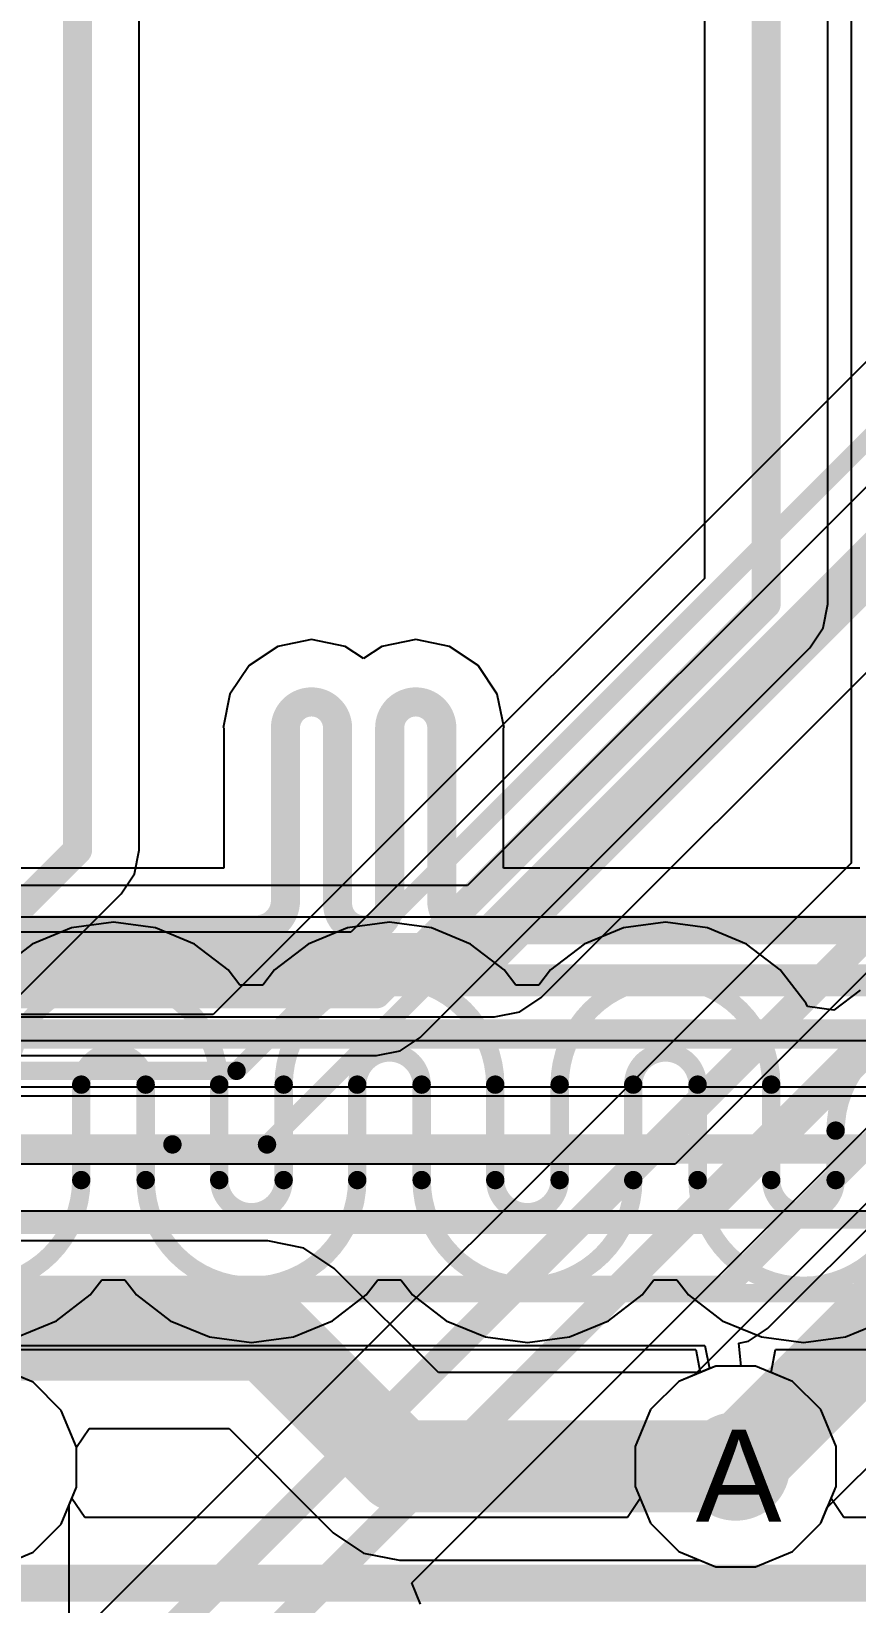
# Model space of a CAD drawing. Header units: inches. Extents: x 0 to 208, y 0 to 213.
# Drawn here: x 5.008 to 5.1871, y 2.7214 to 3.063 of the extents above; entities that cross this region are included whole.
import ezdxf

# ---------------------------------------------------------------- set-up
doc = ezdxf.new("R2010")
doc.units = ezdxf.units.IN
doc.header["$MEASUREMENT"] = 0
for name, color, linetype in [('Bottom Layer', 5, 'Continuous'), ('Drill Drawing', 1, 'Continuous'), ('L2_GND1', 16, 'Continuous'), ('L3_SIG1', 76, 'Continuous'), ('L4_PWR', 90, 'Continuous'), ('L5_GND2', 156, 'Continuous'), ('L6_SIG2', 130, 'Continuous'), ('L7_GND3', 216, 'Continuous'), ('Top Layer', 1, 'Continuous'), ('Via Holes', 16, 'Continuous')]:
    doc.layers.add(name, color=color, linetype=linetype)
doc.styles.add('Arial', font='', dxfattribs={"height": 0.2})
doc.styles.get('Arial').set_extended_font_data('Arial')

msp = doc.modelspace()

# ---------------------------------------------------------------- hatches: boundary and pattern name
at = {"layer": 'Bottom Layer'}
h = msp.add_hatch(color=5, dxfattribs=at)
edge = h.paths.add_edge_path()
edge.add_arc((5.16108, 2.751), 0.01181, 0, 360)
at = {"layer": 'L2_GND1'}
h = msp.add_hatch(color=16, dxfattribs=at)
edge = h.paths.add_edge_path()
edge.add_arc((5.16108, 2.751), 0.01181, 0, 360)
at = {"layer": 'L3_SIG1'}
h = msp.add_hatch(color=76, dxfattribs=at)
edge = h.paths.add_edge_path()
edge.add_arc((5.16108, 2.751), 0.01181, 0, 360)
at = {"layer": 'L4_PWR'}
h = msp.add_hatch(color=90, dxfattribs=at)
edge = h.paths.add_edge_path()
edge.add_arc((5.16108, 2.751), 0.01181, 0, 360)
at = {"layer": 'L5_GND2'}
h = msp.add_hatch(color=156, dxfattribs=at)
edge = h.paths.add_edge_path()
edge.add_arc((5.16108, 2.751), 0.01181, 0, 360)
at = {"layer": 'L6_SIG2'}
h = msp.add_hatch(color=130, dxfattribs=at)
edge = h.paths.add_edge_path()
edge.add_arc((5.16108, 2.751), 0.01181, 0, 360)
at = {"layer": 'L7_GND3'}
h = msp.add_hatch(color=216, dxfattribs=at)
edge = h.paths.add_edge_path()
edge.add_arc((5.16108, 2.751), 0.01181, 0, 360)
at = {"layer": 'Top Layer'}
h = msp.add_hatch(color=1, dxfattribs=at)
edge = h.paths.add_edge_path()
edge.add_arc((5.16108, 2.751), 0.01181, 0, 360)
at = {"layer": 'Via Holes'}
h = msp.add_hatch(color=7, dxfattribs=at)
edge = h.paths.add_edge_path()
edge.add_arc((5.16108, 2.751), 0.00591, 0, 360)

# ---------------------------------------------------------------- linework, layer by layer
at = {"layer": 'Bottom Layer'}
for p, q in [((5.03142, 2.885), (5.03142, 3.13074)), ((5.0304, 2.87986), (5.03142, 2.885)), ((5.02749, 2.87551), (5.0304, 2.87986)), ((4.98768, 2.8357), (5.02749, 2.87551)), ((5.05937, 2.80001), (4.98404, 2.80001)), ((5.06718, 2.79846), (5.05937, 2.80001)), ((5.07379, 2.79404), (5.06718, 2.79846)), ((5.09644, 2.77139), (5.07379, 2.79404)), ((5.15331, 2.77139), (5.09644, 2.77139)), ((5.15674, 2.77281), (5.15331, 2.77139)), ((5.16541, 2.77281), (5.15674, 2.77281)), ((5.17343, 2.76949), (5.16541, 2.77281)), ((5.17957, 2.76335), (5.17343, 2.76949)), ((5.18289, 2.75534), (5.17957, 2.76335)), ((5.01778, 2.75515), (5.02051, 2.75923)), ((5.02051, 2.75923), (5.05093, 2.75923)), ((5.05093, 2.75923), (5.07357, 2.73658)), ((5.01778, 2.74647), (5.01778, 2.75515)), ((5.18289, 2.74666), (5.18289, 2.75534)), ((5.01446, 2.73846), (5.01778, 2.74647)), ((5.17957, 2.73865), (5.18289, 2.74666)), ((5.00833, 2.73232), (5.01446, 2.73846)), ((5.07357, 2.73658), (5.08019, 2.73216)), ((5.17343, 2.73251), (5.17957, 2.73865)), ((5.00664, 2.73162), (5.00833, 2.73232)), ((5.08019, 2.73216), (5.08799, 2.73061)), ((5.08799, 2.73061), (5.15331, 2.73061)), ((5.15331, 2.73061), (5.15674, 2.72919)), ((5.16541, 2.72919), (5.17343, 2.73251)), ((5.15674, 2.72919), (5.16541, 2.72919))]:
    msp.add_line(p, q, dxfattribs=at)
for points in [[(5.018, 2.885, 0.00633, 0.00633, 0), (5.018, 3.13629, 0.00633, 0.00633, 0)], [(4.97819, 2.84519, 0.00633, 0.00633, 0), (5.018, 2.885, 0.00633, 0.00633, 0)], [(4.98404, 2.77962, 0.02, 0.02, 0), (5.05937, 2.77962, 0.02, 0.02, 0)], [(5.05937, 2.77962, 0.02, 0.02, 0), (5.08799, 2.751, 0.02, 0.02, 0)], [(5.08799, 2.751, 0.02, 0.02, 0), (5.16108, 2.751, 0.02, 0.02, 0)]]:
    msp.add_lwpolyline(points, format="xyseb", dxfattribs=at)
for points in [[(5.01642, 2.885, 0.00316, 0.00316, 1), (5.01958, 2.885, 0.00316, 0.00316, 1)], [(5.01642, 2.885, 0.00316, 0.00316, 1), (5.01958, 2.885, 0.00316, 0.00316, 1)], [(5.05437, 2.77962, 0.01, 0.01, 1), (5.06437, 2.77962, 0.01, 0.01, 1)], [(5.05437, 2.77962, 0.01, 0.01, 1), (5.06437, 2.77962, 0.01, 0.01, 1)], [(5.08299, 2.751, 0.01, 0.01, 1), (5.09299, 2.751, 0.01, 0.01, 1)], [(5.08299, 2.751, 0.01, 0.01, 1), (5.09299, 2.751, 0.01, 0.01, 1)], [(5.15608, 2.751, 0.01, 0.01, 1), (5.16608, 2.751, 0.01, 0.01, 1)]]:
    msp.add_lwpolyline(points, format="xyseb", close=True, dxfattribs=at)
at = {"layer": 'L2_GND1'}
for p, q in [((5.3371, 3.13884), (5.0475, 2.84924)), ((5.0475, 2.84924), (4.53185, 2.84924)), ((5.0042, 2.77642), (5.15239, 2.77642)), ((5.15239, 2.77642), (5.15338, 2.77142)), ((5.16877, 2.77142), (5.16976, 2.77642)), ((5.16976, 2.77642), (5.20466, 2.77642)), ((5.00833, 2.7693), (5.00321, 2.77142)), ((5.15338, 2.77142), (5.14872, 2.76949)), ((5.17343, 2.76949), (5.16877, 2.77142)), ((5.01446, 2.76317), (5.00833, 2.7693)), ((5.14872, 2.76949), (5.14259, 2.76335)), ((5.17957, 2.76335), (5.17343, 2.76949)), ((5.01778, 2.75515), (5.01446, 2.76317)), ((5.14259, 2.76335), (5.13926, 2.75534)), ((5.18289, 2.75534), (5.17957, 2.76335)), ((5.01778, 2.74647), (5.01778, 2.75515)), ((5.13926, 2.75534), (5.13926, 2.74666)), ((5.18289, 2.74666), (5.18289, 2.75534)), ((5.01446, 2.73846), (5.01778, 2.74647)), ((5.13926, 2.74666), (5.14259, 2.73865)), ((5.17957, 2.73865), (5.18289, 2.74666)), ((5.00833, 2.73232), (5.01446, 2.73846)), ((5.14259, 2.73865), (5.14872, 2.73251)), ((5.17343, 2.73251), (5.17957, 2.73865)), ((5.00031, 2.729), (5.00833, 2.73232)), ((5.14872, 2.73251), (5.15674, 2.72919)), ((5.16541, 2.72919), (5.17343, 2.73251)), ((5.15674, 2.72919), (5.16541, 2.72919))]:
    msp.add_line(p, q, dxfattribs=at)
for points in [[(5.05257, 2.837, 0.004, 0.004, 0), (5.38672, 3.17115, 0.004, 0.004, 0)], [(5.05919, 2.821, 0.004, 0.004, 0), (5.39334, 3.15515, 0.004, 0.004, 0)], [(3.8477, 2.837, 0.004, 0.004, 0), (5.05257, 2.837, 0.004, 0.004, 0)], [(3.8477, 2.821, 0.004, 0.004, 0), (5.03863, 2.821, 0.004, 0.004, 0)], [(5.03863, 2.821, 0.004, 0.004, 0), (5.05919, 2.821, 0.004, 0.004, 0)], [(4.33716, 2.80466, 0.004, 0.004, 0), (5.19803, 2.80466, 0.004, 0.004, 0)], [(4.33585, 2.78866, 0.004, 0.004, 0), (5.20466, 2.78866, 0.004, 0.004, 0)]]:
    msp.add_lwpolyline(points, format="xyseb", dxfattribs=at)
for points in [[(5.05157, 2.837, 0.002, 0.002, 1), (5.05357, 2.837, 0.002, 0.002, 1)], [(5.05157, 2.837, 0.002, 0.002, 1), (5.05357, 2.837, 0.002, 0.002, 1)], [(5.03763, 2.821, 0.002, 0.002, 1), (5.03963, 2.821, 0.002, 0.002, 1)], [(5.03763, 2.821, 0.002, 0.002, 1), (5.03963, 2.821, 0.002, 0.002, 1)], [(5.05819, 2.821, 0.002, 0.002, 1), (5.06019, 2.821, 0.002, 0.002, 1)], [(5.05819, 2.821, 0.002, 0.002, 1), (5.06019, 2.821, 0.002, 0.002, 1)]]:
    msp.add_lwpolyline(points, format="xyseb", close=True, dxfattribs=at)
at = {"layer": 'L3_SIG1'}
for p, q in [((5.34407, 2.87042), (4.4166, 2.87042)), ((4.42116, 2.84358), (5.34407, 2.84358)), ((5.34835, 2.83342), (4.48552, 2.83342)), ((4.49108, 2.80658), (5.386, 2.80658)), ((5.00833, 2.7693), (5.00031, 2.77262)), ((5.15674, 2.77281), (5.14872, 2.76949)), ((5.16541, 2.77281), (5.15674, 2.77281)), ((5.17343, 2.76949), (5.16541, 2.77281)), ((5.01446, 2.76317), (5.00833, 2.7693)), ((5.14872, 2.76949), (5.14259, 2.76335)), ((5.17957, 2.76335), (5.17343, 2.76949)), ((5.01778, 2.75515), (5.01446, 2.76317)), ((5.14259, 2.76335), (5.13926, 2.75534)), ((5.18289, 2.75534), (5.17957, 2.76335)), ((5.01778, 2.74647), (5.01778, 2.75515)), ((5.13926, 2.75534), (5.13926, 2.74666)), ((5.18289, 2.74666), (5.18289, 2.75534)), ((5.01446, 2.73846), (5.01778, 2.74647)), ((5.13926, 2.74666), (5.14259, 2.73865)), ((5.17957, 2.73865), (5.18289, 2.74666)), ((5.00833, 2.73232), (5.01446, 2.73846)), ((5.14259, 2.73865), (5.14872, 2.73251)), ((5.17343, 2.73251), (5.17957, 2.73865)), ((5.00031, 2.729), (5.00833, 2.73232)), ((5.14872, 2.73251), (5.15674, 2.72919)), ((5.16541, 2.72919), (5.17343, 2.73251)), ((5.15674, 2.72919), (5.16541, 2.72919))]:
    msp.add_line(p, q, dxfattribs=at)
for points in [[(4.43432, 2.857, 0.00633, 0.00633, 0), (5.36149, 2.857, 0.00633, 0.00633, 0)], [(4.48552, 2.82, 0.00633, 0.00633, 0), (5.386, 2.82, 0.00633, 0.00633, 0)]]:
    msp.add_lwpolyline(points, format="xyseb", dxfattribs=at)
at = {"layer": 'L4_PWR'}
for p, q in [((5.00833, 2.7693), (5.00031, 2.77262)), ((5.01446, 2.76317), (5.00833, 2.7693)), ((5.01778, 2.75515), (5.01446, 2.76317)), ((5.01778, 2.74647), (5.01778, 2.75515)), ((5.01446, 2.73846), (5.01778, 2.74647)), ((5.00833, 2.73232), (5.01446, 2.73846)), ((5.00031, 2.729), (5.00833, 2.73232))]:
    msp.add_line(p, q, dxfattribs=at)
at = {"layer": 'L5_GND2'}
for p, q in [((5.33859, 3.11311), (5.10276, 2.87727)), ((5.16801, 2.78099), (5.46973, 3.08271)), ((5.11877, 2.85291), (5.2556, 2.98974)), ((5.28539, 2.95421), (5.14792, 2.81674)), ((5.10276, 2.87727), (4.94853, 2.87727)), ((5.11414, 2.84981), (5.11877, 2.85291)), ((5.10867, 2.84873), (5.11414, 2.84981)), ((3.8298, 2.84873), (5.10867, 2.84873)), ((5.10867, 2.84873), (5.10867, 2.84873)), ((5.14792, 2.81674), (3.83511, 2.81674)), ((5.16388, 2.77823), (5.16801, 2.78099)), ((5.0012, 2.77726), (5.1544, 2.77726)), ((5.1544, 2.77726), (5.1554, 2.77226)), ((5.16179, 2.77781), (5.16388, 2.77823)), ((5.16229, 2.77281), (5.16179, 2.77781)), ((5.00833, 2.7693), (5.00031, 2.77262)), ((5.1554, 2.77226), (5.14872, 2.76949)), ((5.16541, 2.77281), (5.16229, 2.77281)), ((5.17343, 2.76949), (5.16541, 2.77281)), ((5.01446, 2.76317), (5.00833, 2.7693)), ((5.14872, 2.76949), (5.14259, 2.76335)), ((5.17957, 2.76335), (5.17343, 2.76949)), ((5.01778, 2.75515), (5.01446, 2.76317)), ((5.14259, 2.76335), (5.13926, 2.75534)), ((5.18289, 2.75534), (5.17957, 2.76335)), ((5.01778, 2.74647), (5.01778, 2.75515)), ((5.13926, 2.75534), (5.13926, 2.74666)), ((5.18289, 2.74666), (5.18289, 2.75534)), ((5.01446, 2.73846), (5.01778, 2.74647)), ((5.13926, 2.74666), (5.14259, 2.73865)), ((5.17957, 2.73865), (5.18289, 2.74666)), ((5.00833, 2.73232), (5.01446, 2.73846)), ((5.14259, 2.73865), (5.14872, 2.73251)), ((5.17343, 2.73251), (5.17957, 2.73865)), ((5.00031, 2.729), (5.00833, 2.73232)), ((5.14872, 2.73251), (5.15674, 2.72919)), ((5.16541, 2.72919), (5.17343, 2.73251)), ((5.15674, 2.72919), (5.16541, 2.72919))]:
    msp.add_line(p, q, dxfattribs=at)
for points in [[(5.10867, 2.863, 0.008, 0.008, 0), (5.37767, 3.132, 0.008, 0.008, 0)], [(5.1532, 2.804, 0.005, 0.005, 0), (5.45989, 3.11069, 0.005, 0.005, 0)], [(5.159, 2.79, 0.005, 0.005, 0), (5.46569, 3.09669, 0.005, 0.005, 0)], [(3.8298, 2.863, 0.008, 0.008, 0), (5.10867, 2.863, 0.008, 0.008, 0)], [(3.84461, 2.804, 0.005, 0.005, 0), (5.1532, 2.804, 0.005, 0.005, 0)], [(3.84461, 2.79, 0.005, 0.005, 0), (5.159, 2.79, 0.005, 0.005, 0)]]:
    msp.add_lwpolyline(points, format="xyseb", dxfattribs=at)
for points in [[(5.10667, 2.863, 0.004, 0.004, 1), (5.11067, 2.863, 0.004, 0.004, 1)], [(5.10667, 2.863, 0.004, 0.004, 1), (5.11067, 2.863, 0.004, 0.004, 1)], [(5.15195, 2.804, 0.0025, 0.0025, 1), (5.15445, 2.804, 0.0025, 0.0025, 1)], [(5.15195, 2.804, 0.0025, 0.0025, 1), (5.15445, 2.804, 0.0025, 0.0025, 1)], [(5.15775, 2.79, 0.0025, 0.0025, 1), (5.16025, 2.79, 0.0025, 0.0025, 1)], [(5.15775, 2.79, 0.0025, 0.0025, 1), (5.16025, 2.79, 0.0025, 0.0025, 1)]]:
    msp.add_lwpolyline(points, format="xyseb", close=True, dxfattribs=at)
at = {"layer": 'L6_SIG2'}
for p, q in [((5.15428, 3.07977), (5.15428, 2.94401)), ((5.18112, 2.93845), (5.18112, 3.07499)), ((5.18619, 3.07236), (5.18619, 2.88217)), ((5.37061, 2.98937), (5.15215, 2.77091)), ((5.18099, 2.74207), (5.40542, 2.96651)), ((5.15428, 2.94401), (5.07744, 2.86717)), ((5.1801, 2.93331), (5.18112, 2.93845)), ((5.18112, 2.93845), (5.18112, 2.93845)), ((5.17719, 2.92896), (5.1801, 2.93331)), ((5.0925, 2.84426), (5.17719, 2.92896)), ((5.17719, 2.92896), (5.17719, 2.92896)), ((5.18619, 2.88217), (5.02025, 2.71623)), ((5.07744, 2.86717), (4.54942, 2.86717)), ((5.09068, 2.72569), (5.22449, 2.85951)), ((5.08814, 2.84135), (5.0925, 2.84426)), ((4.54233, 2.84033), (5.083, 2.84033)), ((5.083, 2.84033), (5.08814, 2.84135)), ((5.083, 2.84033), (5.083, 2.84033)), ((5.00833, 2.7693), (5.00031, 2.77262)), ((5.15215, 2.77091), (5.14872, 2.76949)), ((5.01446, 2.76317), (5.00833, 2.7693)), ((5.14872, 2.76949), (5.14259, 2.76335)), ((5.01778, 2.75515), (5.01446, 2.76317)), ((5.14259, 2.76335), (5.13926, 2.75534)), ((5.01778, 2.74647), (5.01778, 2.75515)), ((5.13926, 2.75534), (5.13926, 2.74666)), ((5.01446, 2.73846), (5.01778, 2.74647)), ((5.13926, 2.74666), (5.14259, 2.73865)), ((5.17957, 2.73865), (5.18099, 2.74207)), ((5.00833, 2.73232), (5.01446, 2.73846)), ((5.14259, 2.73865), (5.14872, 2.73251)), ((5.17343, 2.73251), (5.17957, 2.73865)), ((5.00031, 2.729), (5.00833, 2.73232)), ((5.14872, 2.73251), (5.15674, 2.72919)), ((5.16541, 2.72919), (5.17343, 2.73251)), ((5.15674, 2.72919), (5.16541, 2.72919)), ((5.09259, 2.72108), (5.09068, 2.72569))]:
    msp.add_line(p, q, dxfattribs=at)
for points in [[(5.1677, 2.93845, 0.00633, 0.00633, 0), (5.1677, 3.09719, 0.00633, 0.00633, 0)], [(5.16108, 2.751, 0.02, 0.02, 0), (5.391, 2.98092, 0.02, 0.02, 0)], [(5.083, 2.85375, 0.00633, 0.00633, 0), (5.1677, 2.93845, 0.00633, 0.00633, 0)], [(5.02581, 2.70281, 0.00633, 0.00633, 0), (5.19961, 2.87661, 0.00633, 0.00633, 0)], [(5.02245, 2.67645, 0.00633, 0.00633, 0), (5.215, 2.869, 0.00633, 0.00633, 0)], [(4.60096, 2.85375, 0.00633, 0.00633, 0), (5.083, 2.85375, 0.00633, 0.00633, 0)]]:
    msp.add_lwpolyline(points, format="xyseb", dxfattribs=at)
for points in [[(5.16612, 2.93845, 0.00316, 0.00316, 1), (5.16928, 2.93845, 0.00316, 0.00316, 1)], [(5.16612, 2.93845, 0.00316, 0.00316, 1), (5.16928, 2.93845, 0.00316, 0.00316, 1)], [(5.08142, 2.85375, 0.00316, 0.00316, 1), (5.08459, 2.85375, 0.00316, 0.00316, 1)], [(5.08142, 2.85375, 0.00316, 0.00316, 1), (5.08459, 2.85375, 0.00316, 0.00316, 1)], [(5.15608, 2.751, 0.01, 0.01, 1), (5.16608, 2.751, 0.01, 0.01, 1)]]:
    msp.add_lwpolyline(points, format="xyseb", close=True, dxfattribs=at)
at = {"layer": 'L7_GND3'}
for p, q in [((5.01667, 2.8681), (5.00816, 2.86457)), ((5.02581, 2.8693), (5.01667, 2.8681)), ((5.03495, 2.8681), (5.02581, 2.8693)), ((5.04346, 2.86457), (5.03495, 2.8681)), ((5.07667, 2.8681), (5.06816, 2.86457)), ((5.08581, 2.8693), (5.07667, 2.8681)), ((5.09495, 2.8681), (5.08581, 2.8693)), ((5.10346, 2.86457), (5.09495, 2.8681)), ((5.13667, 2.8681), (5.12816, 2.86457)), ((5.14581, 2.8693), (5.13667, 2.8681)), ((5.15495, 2.8681), (5.14581, 2.8693)), ((5.16346, 2.86457), (5.15495, 2.8681)), ((5.00816, 2.86457), (5.00085, 2.85896)), ((5.05077, 2.85896), (5.04346, 2.86457)), ((5.06816, 2.86457), (5.06085, 2.85896)), ((5.11077, 2.85896), (5.10346, 2.86457)), ((5.12816, 2.86457), (5.12085, 2.85896)), ((5.17077, 2.85896), (5.16346, 2.86457)), ((5.05331, 2.85566), (5.05077, 2.85896)), ((5.06085, 2.85896), (5.05831, 2.85566)), ((5.11331, 2.85566), (5.11077, 2.85896)), ((5.12085, 2.85896), (5.11831, 2.85566)), ((5.17638, 2.85165), (5.17077, 2.85896)), ((5.05831, 2.85566), (5.05331, 2.85566)), ((5.11831, 2.85566), (5.11331, 2.85566)), ((5.18816, 2.85457), (5.18241, 2.85016)), ((5.17667, 2.85096), (5.17638, 2.85165)), ((5.18241, 2.85016), (5.17667, 2.85096)), ((5.02077, 2.78829), (5.02331, 2.79159)), ((5.02331, 2.79159), (5.02831, 2.79159)), ((5.02831, 2.79159), (5.03085, 2.78829)), ((5.08077, 2.78829), (5.08331, 2.79159)), ((5.08331, 2.79159), (5.08831, 2.79159)), ((5.08831, 2.79159), (5.09085, 2.78829)), ((5.14077, 2.78829), (5.14331, 2.79159)), ((5.14331, 2.79159), (5.14831, 2.79159)), ((5.14831, 2.79159), (5.15085, 2.78829)), ((5.01346, 2.78268), (5.02077, 2.78829)), ((5.03085, 2.78829), (5.03816, 2.78268)), ((5.07346, 2.78268), (5.08077, 2.78829)), ((5.09085, 2.78829), (5.09816, 2.78268)), ((5.13346, 2.78268), (5.14077, 2.78829)), ((5.15085, 2.78829), (5.15816, 2.78268)), ((5.00495, 2.77915), (5.01346, 2.78268)), ((5.03816, 2.78268), (5.04667, 2.77915)), ((5.06495, 2.77915), (5.07346, 2.78268)), ((5.09816, 2.78268), (5.10667, 2.77915)), ((5.12495, 2.77915), (5.13346, 2.78268)), ((5.15816, 2.78268), (5.16667, 2.77915)), ((5.18495, 2.77915), (5.19346, 2.78268)), ((5.04667, 2.77915), (5.05581, 2.77795)), ((5.05581, 2.77795), (5.06495, 2.77915)), ((5.10667, 2.77915), (5.11581, 2.77795)), ((5.11581, 2.77795), (5.12495, 2.77915)), ((5.16667, 2.77915), (5.17581, 2.77795)), ((5.17581, 2.77795), (5.18495, 2.77915)), ((5.00833, 2.7693), (5.00031, 2.77262)), ((5.15674, 2.77281), (5.14872, 2.76949)), ((5.16541, 2.77281), (5.15674, 2.77281)), ((5.17343, 2.76949), (5.16541, 2.77281)), ((5.01446, 2.76317), (5.00833, 2.7693)), ((5.14872, 2.76949), (5.14259, 2.76335)), ((5.17957, 2.76335), (5.17343, 2.76949)), ((5.01778, 2.75515), (5.01446, 2.76317)), ((5.14259, 2.76335), (5.13926, 2.75534)), ((5.18289, 2.75534), (5.17957, 2.76335)), ((5.01778, 2.74647), (5.01778, 2.75515)), ((5.13926, 2.75534), (5.13926, 2.74666)), ((5.18289, 2.74666), (5.18289, 2.75534)), ((5.01678, 2.74405), (5.01778, 2.74647)), ((5.13926, 2.74666), (5.14034, 2.74405)), ((5.18181, 2.74405), (5.18289, 2.74666)), ((5.01956, 2.7399), (5.01678, 2.74405)), ((5.14034, 2.74405), (5.13757, 2.7399)), ((5.18458, 2.7399), (5.18181, 2.74405)), ((5.13757, 2.7399), (5.01956, 2.7399)), ((5.37849, 2.7399), (5.18458, 2.7399))]:
    msp.add_line(p, q, dxfattribs=at)
for points in [[(5.00281, 2.834, 0.004, 0.004, -1), (5.04881, 2.834, 0.004, 0.004, 0)], [(5.06281, 2.834, 0.004, 0.004, -1), (5.10881, 2.834, 0.004, 0.004, 0)], [(5.12281, 2.834, 0.004, 0.004, -1), (5.16881, 2.834, 0.004, 0.004, 0)], [(5.18281, 2.824, 0.004, 0.004, -0.414214), (5.20581, 2.847, 0.004, 0.004, 0)], [(5.01881, 2.834, 0.004, 0.004, -1), (5.03281, 2.834, 0.004, 0.004, 0)], [(5.07881, 2.834, 0.004, 0.004, -1), (5.09281, 2.834, 0.004, 0.004, 0)], [(5.13881, 2.834, 0.004, 0.004, -1), (5.15281, 2.834, 0.004, 0.004, 0)], [(5.01881, 2.81325, 0.004, 0.004, 0), (5.01881, 2.834, 0.004, 0.004, 0)], [(5.03281, 2.81325, 0.004, 0.004, 0), (5.03281, 2.834, 0.004, 0.004, 0)], [(5.04881, 2.81325, 0.004, 0.004, 0), (5.04881, 2.834, 0.004, 0.004, 0)], [(5.06281, 2.81325, 0.004, 0.004, 0), (5.06281, 2.834, 0.004, 0.004, 0)], [(5.07881, 2.81325, 0.004, 0.004, 0), (5.07881, 2.834, 0.004, 0.004, 0)], [(5.09281, 2.81325, 0.004, 0.004, 0), (5.09281, 2.834, 0.004, 0.004, 0)], [(5.10881, 2.81325, 0.004, 0.004, 0), (5.10881, 2.834, 0.004, 0.004, 0)], [(5.12281, 2.81325, 0.004, 0.004, 0), (5.12281, 2.834, 0.004, 0.004, 0)], [(5.13881, 2.81325, 0.004, 0.004, 0), (5.13881, 2.834, 0.004, 0.004, 0)], [(5.15281, 2.81325, 0.004, 0.004, 0), (5.15281, 2.834, 0.004, 0.004, 0)], [(5.16881, 2.81325, 0.004, 0.004, 0), (5.16881, 2.834, 0.004, 0.004, 0)], [(5.18281, 2.81325, 0.004, 0.004, 0), (5.18281, 2.824, 0.004, 0.004, 0)], [(5.01881, 2.81325, 0.004, 0.004, -1), (4.97281, 2.81325, 0.004, 0.004, 0)], [(5.07881, 2.81325, 0.004, 0.004, -1), (5.03281, 2.81325, 0.004, 0.004, 0)], [(5.06281, 2.81325, 0.004, 0.004, -1), (5.04881, 2.81325, 0.004, 0.004, 0)], [(5.13881, 2.81325, 0.004, 0.004, -1), (5.09281, 2.81325, 0.004, 0.004, 0)], [(5.12281, 2.81325, 0.004, 0.004, -1), (5.10881, 2.81325, 0.004, 0.004, 0)], [(5.19881, 2.81325, 0.004, 0.004, -1), (5.15281, 2.81325, 0.004, 0.004, 0)], [(5.18281, 2.81325, 0.004, 0.004, -1), (5.16881, 2.81325, 0.004, 0.004, 0)], [(4.68743, 2.72562, 0.008, 0.008, 0), (5.52462, 2.72562, 0.008, 0.008, 0)]]:
    msp.add_lwpolyline(points, format="xyseb", dxfattribs=at)
for points in [[(5.01781, 2.834, 0.002, 0.002, 1), (5.01981, 2.834, 0.002, 0.002, 1)], [(5.01781, 2.834, 0.002, 0.002, 1), (5.01981, 2.834, 0.002, 0.002, 1)], [(5.03181, 2.834, 0.002, 0.002, 1), (5.03381, 2.834, 0.002, 0.002, 1)], [(5.03181, 2.834, 0.002, 0.002, 1), (5.03381, 2.834, 0.002, 0.002, 1)], [(5.04781, 2.834, 0.002, 0.002, 1), (5.04981, 2.834, 0.002, 0.002, 1)], [(5.04781, 2.834, 0.002, 0.002, 1), (5.04981, 2.834, 0.002, 0.002, 1)], [(5.06181, 2.834, 0.002, 0.002, 1), (5.06381, 2.834, 0.002, 0.002, 1)], [(5.06181, 2.834, 0.002, 0.002, 1), (5.06381, 2.834, 0.002, 0.002, 1)], [(5.07781, 2.834, 0.002, 0.002, 1), (5.07981, 2.834, 0.002, 0.002, 1)], [(5.07781, 2.834, 0.002, 0.002, 1), (5.07981, 2.834, 0.002, 0.002, 1)], [(5.09181, 2.834, 0.002, 0.002, 1), (5.09381, 2.834, 0.002, 0.002, 1)], [(5.09181, 2.834, 0.002, 0.002, 1), (5.09381, 2.834, 0.002, 0.002, 1)], [(5.10781, 2.834, 0.002, 0.002, 1), (5.10981, 2.834, 0.002, 0.002, 1)], [(5.10781, 2.834, 0.002, 0.002, 1), (5.10981, 2.834, 0.002, 0.002, 1)], [(5.12181, 2.834, 0.002, 0.002, 1), (5.12381, 2.834, 0.002, 0.002, 1)], [(5.12181, 2.834, 0.002, 0.002, 1), (5.12381, 2.834, 0.002, 0.002, 1)], [(5.13781, 2.834, 0.002, 0.002, 1), (5.13981, 2.834, 0.002, 0.002, 1)], [(5.13781, 2.834, 0.002, 0.002, 1), (5.13981, 2.834, 0.002, 0.002, 1)], [(5.15181, 2.834, 0.002, 0.002, 1), (5.15381, 2.834, 0.002, 0.002, 1)], [(5.15181, 2.834, 0.002, 0.002, 1), (5.15381, 2.834, 0.002, 0.002, 1)], [(5.16781, 2.834, 0.002, 0.002, 1), (5.16981, 2.834, 0.002, 0.002, 1)], [(5.16781, 2.834, 0.002, 0.002, 1), (5.16981, 2.834, 0.002, 0.002, 1)], [(5.18181, 2.824, 0.002, 0.002, 1), (5.18381, 2.824, 0.002, 0.002, 1)], [(5.18181, 2.824, 0.002, 0.002, 1), (5.18381, 2.824, 0.002, 0.002, 1)], [(5.01781, 2.81325, 0.002, 0.002, 1), (5.01981, 2.81325, 0.002, 0.002, 1)], [(5.01781, 2.81325, 0.002, 0.002, 1), (5.01981, 2.81325, 0.002, 0.002, 1)], [(5.03181, 2.81325, 0.002, 0.002, 1), (5.03381, 2.81325, 0.002, 0.002, 1)], [(5.03181, 2.81325, 0.002, 0.002, 1), (5.03381, 2.81325, 0.002, 0.002, 1)], [(5.04781, 2.81325, 0.002, 0.002, 1), (5.04981, 2.81325, 0.002, 0.002, 1)], [(5.04781, 2.81325, 0.002, 0.002, 1), (5.04981, 2.81325, 0.002, 0.002, 1)], [(5.06181, 2.81325, 0.002, 0.002, 1), (5.06381, 2.81325, 0.002, 0.002, 1)], [(5.06181, 2.81325, 0.002, 0.002, 1), (5.06381, 2.81325, 0.002, 0.002, 1)], [(5.07781, 2.81325, 0.002, 0.002, 1), (5.07981, 2.81325, 0.002, 0.002, 1)], [(5.07781, 2.81325, 0.002, 0.002, 1), (5.07981, 2.81325, 0.002, 0.002, 1)], [(5.09181, 2.81325, 0.002, 0.002, 1), (5.09381, 2.81325, 0.002, 0.002, 1)], [(5.09181, 2.81325, 0.002, 0.002, 1), (5.09381, 2.81325, 0.002, 0.002, 1)], [(5.10781, 2.81325, 0.002, 0.002, 1), (5.10981, 2.81325, 0.002, 0.002, 1)], [(5.10781, 2.81325, 0.002, 0.002, 1), (5.10981, 2.81325, 0.002, 0.002, 1)], [(5.12181, 2.81325, 0.002, 0.002, 1), (5.12381, 2.81325, 0.002, 0.002, 1)], [(5.12181, 2.81325, 0.002, 0.002, 1), (5.12381, 2.81325, 0.002, 0.002, 1)], [(5.13781, 2.81325, 0.002, 0.002, 1), (5.13981, 2.81325, 0.002, 0.002, 1)], [(5.13781, 2.81325, 0.002, 0.002, 1), (5.13981, 2.81325, 0.002, 0.002, 1)], [(5.15181, 2.81325, 0.002, 0.002, 1), (5.15381, 2.81325, 0.002, 0.002, 1)], [(5.15181, 2.81325, 0.002, 0.002, 1), (5.15381, 2.81325, 0.002, 0.002, 1)], [(5.16781, 2.81325, 0.002, 0.002, 1), (5.16981, 2.81325, 0.002, 0.002, 1)], [(5.16781, 2.81325, 0.002, 0.002, 1), (5.16981, 2.81325, 0.002, 0.002, 1)], [(5.18181, 2.81325, 0.002, 0.002, 1), (5.18381, 2.81325, 0.002, 0.002, 1)], [(5.18181, 2.81325, 0.002, 0.002, 1), (5.18381, 2.81325, 0.002, 0.002, 1)]]:
    msp.add_lwpolyline(points, format="xyseb", close=True, dxfattribs=at)
at = {"layer": 'Top Layer'}
for p, q in [((5.06152, 2.92929), (5.05529, 2.92512)), ((5.06886, 2.93075), (5.06152, 2.92929)), ((5.07621, 2.92929), (5.06886, 2.93075)), ((5.06886, 2.93075), (5.06886, 2.93075)), ((5.06886, 2.93075), (5.06886, 2.93075)), ((5.06886, 2.93075), (5.06886, 2.93075)), ((5.08019, 2.92663), (5.07621, 2.92929)), ((5.08418, 2.92929), (5.08019, 2.92663)), ((5.09152, 2.93075), (5.08418, 2.92929)), ((5.09887, 2.92929), (5.09152, 2.93075)), ((5.09152, 2.93075), (5.09152, 2.93075)), ((5.09152, 2.93075), (5.09152, 2.93075)), ((5.09152, 2.93075), (5.09152, 2.93075)), ((5.1051, 2.92512), (5.09887, 2.92929)), ((5.05529, 2.92512), (5.05113, 2.9189)), ((5.10926, 2.9189), (5.1051, 2.92512)), ((5.05113, 2.9189), (5.04967, 2.91155)), ((5.11072, 2.91155), (5.10926, 2.9189)), ((5.04967, 2.91155), (5.04978, 2.91155)), ((5.04978, 2.91155), (5.04978, 2.88108)), ((5.11061, 2.88108), (5.11061, 2.91155)), ((5.11061, 2.91155), (5.11072, 2.91155)), ((5.04978, 2.88108), (4.96076, 2.88108)), ((5.1881, 2.88108), (5.11061, 2.88108)), ((4.9338, 2.83158), (5.273, 2.83158)), ((5.00833, 2.7693), (5.00031, 2.77262)), ((5.15674, 2.77281), (5.14872, 2.76949)), ((5.16541, 2.77281), (5.15674, 2.77281)), ((5.17343, 2.76949), (5.16541, 2.77281)), ((5.01446, 2.76317), (5.00833, 2.7693)), ((5.14872, 2.76949), (5.14259, 2.76335)), ((5.17957, 2.76335), (5.17343, 2.76949)), ((5.01778, 2.75515), (5.01446, 2.76317)), ((5.14259, 2.76335), (5.13926, 2.75534)), ((5.18289, 2.75534), (5.17957, 2.76335)), ((5.01778, 2.74647), (5.01778, 2.75515)), ((5.13926, 2.75534), (5.13926, 2.74666)), ((5.18289, 2.74666), (5.18289, 2.75534)), ((5.0162, 2.74264), (5.01778, 2.74647)), ((5.13926, 2.74666), (5.14259, 2.73865)), ((5.17957, 2.73865), (5.18289, 2.74666)), ((5.0162, 2.702), (5.0162, 2.74264)), ((5.14259, 2.73865), (5.14872, 2.73251)), ((5.17343, 2.73251), (5.17957, 2.73865)), ((5.14872, 2.73251), (5.15674, 2.72919)), ((5.16541, 2.72919), (5.17343, 2.73251)), ((5.15674, 2.72919), (5.16541, 2.72919))]:
    msp.add_line(p, q, dxfattribs=at)
for points in [[(5.0632, 2.91155, 0.00633, 0.00633, -0.414214), (5.06886, 2.91721, 0.00633, 0.00633, 0)], [(5.06886, 2.91721, 0.00633, 0.00633, 0), (5.06886, 2.91721, 0.00633, 0.00633, 0)], [(5.06886, 2.91721, 0.00633, 0.00633, -0.414214), (5.07453, 2.91155, 0.00633, 0.00633, 0)], [(5.08586, 2.91155, 0.00633, 0.00633, -0.414214), (5.09152, 2.91721, 0.00633, 0.00633, 0)], [(5.09152, 2.91721, 0.00633, 0.00633, 0), (5.09152, 2.91721, 0.00633, 0.00633, 0)], [(5.09152, 2.91721, 0.00633, 0.00633, -0.414214), (5.09719, 2.91155, 0.00633, 0.00633, 0)], [(5.0632, 2.87399, 0.00633, 0.00633, 0), (5.0632, 2.91155, 0.00633, 0.00633, 0)], [(5.07453, 2.87332, 0.00633, 0.00633, 0), (5.07453, 2.91155, 0.00633, 0.00633, 0)], [(5.08586, 2.87332, 0.00633, 0.00633, 0), (5.08586, 2.91155, 0.00633, 0.00633, 0)], [(5.09719, 2.87399, 0.00633, 0.00633, 0), (5.09719, 2.91155, 0.00633, 0.00633, 0)], [(5.0632, 2.87399, 0.00633, 0.00633, -0.414214), (5.05687, 2.86766, 0.00633, 0.00633, 0)], [(5.08019, 2.86766, 0.00633, 0.00633, -0.414214), (5.07453, 2.87332, 0.00633, 0.00633, 0)], [(5.08586, 2.87332, 0.00633, 0.00633, -0.414214), (5.08019, 2.86766, 0.00633, 0.00633, 0)], [(5.10352, 2.86766, 0.00633, 0.00633, -0.414214), (5.09719, 2.87399, 0.00633, 0.00633, 0)], [(4.59392, 2.86766, 0.00633, 0.00633, 0), (5.0537, 2.86766, 0.00633, 0.00633, 0)], [(5.0537, 2.86766, 0.00633, 0.00633, 0), (5.05687, 2.86766, 0.00633, 0.00633, 0)], [(5.08019, 2.86766, 0.00633, 0.00633, 0), (5.08019, 2.86766, 0.00633, 0.00633, 0)], [(5.10352, 2.86766, 0.00633, 0.00633, 0), (5.12561, 2.86766, 0.00633, 0.00633, 0)], [(5.12561, 2.86766, 0.00633, 0.00633, 0), (5.19366, 2.86766, 0.00633, 0.00633, 0)], [(4.58923, 2.85633, 0.00633, 0.00633, 0), (5.23135, 2.85633, 0.00633, 0.00633, 0)], [(4.58454, 2.845, 0.00633, 0.00633, 0), (5.273, 2.845, 0.00633, 0.00633, 0)]]:
    msp.add_lwpolyline(points, format="xyseb", dxfattribs=at)
for points in [[(5.06728, 2.91721, 0.00316, 0.00316, 1), (5.07045, 2.91721, 0.00316, 0.00316, 1)], [(5.06728, 2.91721, 0.00316, 0.00316, 1), (5.07045, 2.91721, 0.00316, 0.00316, 1)], [(5.06728, 2.91721, 0.00316, 0.00316, 1), (5.07045, 2.91721, 0.00316, 0.00316, 1)], [(5.06728, 2.91721, 0.00316, 0.00316, 1), (5.07045, 2.91721, 0.00316, 0.00316, 1)], [(5.08994, 2.91721, 0.00316, 0.00316, 1), (5.09311, 2.91721, 0.00316, 0.00316, 1)], [(5.08994, 2.91721, 0.00316, 0.00316, 1), (5.09311, 2.91721, 0.00316, 0.00316, 1)], [(5.08994, 2.91721, 0.00316, 0.00316, 1), (5.09311, 2.91721, 0.00316, 0.00316, 1)], [(5.08994, 2.91721, 0.00316, 0.00316, 1), (5.09311, 2.91721, 0.00316, 0.00316, 1)], [(5.06162, 2.91155, 0.00316, 0.00316, 1), (5.06478, 2.91155, 0.00316, 0.00316, 1)], [(5.06162, 2.91155, 0.00316, 0.00316, 1), (5.06478, 2.91155, 0.00316, 0.00316, 1)], [(5.07295, 2.91155, 0.00316, 0.00316, 1), (5.07611, 2.91155, 0.00316, 0.00316, 1)], [(5.07295, 2.91155, 0.00316, 0.00316, 1), (5.07611, 2.91155, 0.00316, 0.00316, 1)], [(5.08428, 2.91155, 0.00316, 0.00316, 1), (5.08744, 2.91155, 0.00316, 0.00316, 1)], [(5.08428, 2.91155, 0.00316, 0.00316, 1), (5.08744, 2.91155, 0.00316, 0.00316, 1)], [(5.09561, 2.91155, 0.00316, 0.00316, 1), (5.09877, 2.91155, 0.00316, 0.00316, 1)], [(5.09561, 2.91155, 0.00316, 0.00316, 1), (5.09877, 2.91155, 0.00316, 0.00316, 1)], [(5.06162, 2.87399, 0.00316, 0.00316, 1), (5.06478, 2.87399, 0.00316, 0.00316, 1)], [(5.06162, 2.87399, 0.00316, 0.00316, 1), (5.06478, 2.87399, 0.00316, 0.00316, 1)], [(5.07295, 2.87332, 0.00316, 0.00316, 1), (5.07611, 2.87332, 0.00316, 0.00316, 1)], [(5.07295, 2.87332, 0.00316, 0.00316, 1), (5.07611, 2.87332, 0.00316, 0.00316, 1)], [(5.08428, 2.87332, 0.00316, 0.00316, 1), (5.08744, 2.87332, 0.00316, 0.00316, 1)], [(5.08428, 2.87332, 0.00316, 0.00316, 1), (5.08744, 2.87332, 0.00316, 0.00316, 1)], [(5.09561, 2.87399, 0.00316, 0.00316, 1), (5.09877, 2.87399, 0.00316, 0.00316, 1)], [(5.09561, 2.87399, 0.00316, 0.00316, 1), (5.09877, 2.87399, 0.00316, 0.00316, 1)], [(5.05212, 2.86766, 0.00316, 0.00316, 1), (5.05529, 2.86766, 0.00316, 0.00316, 1)], [(5.05212, 2.86766, 0.00316, 0.00316, 1), (5.05529, 2.86766, 0.00316, 0.00316, 1)], [(5.05529, 2.86766, 0.00316, 0.00316, 1), (5.05845, 2.86766, 0.00316, 0.00316, 1)], [(5.05529, 2.86766, 0.00316, 0.00316, 1), (5.05845, 2.86766, 0.00316, 0.00316, 1)], [(5.07861, 2.86766, 0.00316, 0.00316, 1), (5.08178, 2.86766, 0.00316, 0.00316, 1)], [(5.07861, 2.86766, 0.00316, 0.00316, 1), (5.08178, 2.86766, 0.00316, 0.00316, 1)], [(5.07861, 2.86766, 0.00316, 0.00316, 1), (5.08178, 2.86766, 0.00316, 0.00316, 1)], [(5.07861, 2.86766, 0.00316, 0.00316, 1), (5.08178, 2.86766, 0.00316, 0.00316, 1)], [(5.10194, 2.86766, 0.00316, 0.00316, 1), (5.1051, 2.86766, 0.00316, 0.00316, 1)], [(5.10194, 2.86766, 0.00316, 0.00316, 1), (5.1051, 2.86766, 0.00316, 0.00316, 1)], [(5.12403, 2.86766, 0.00316, 0.00316, 1), (5.12719, 2.86766, 0.00316, 0.00316, 1)], [(5.12403, 2.86766, 0.00316, 0.00316, 1), (5.12719, 2.86766, 0.00316, 0.00316, 1)]]:
    msp.add_lwpolyline(points, format="xyseb", close=True, dxfattribs=at)

# ---------------------------------------------------------------- texts
at = {"layer": 'Drill Drawing', "style": 'Arial'}
msp.add_text('A', height=0.02, dxfattribs=at).set_placement((5.15241, 2.739))

doc.saveas('drawing.dxf')
